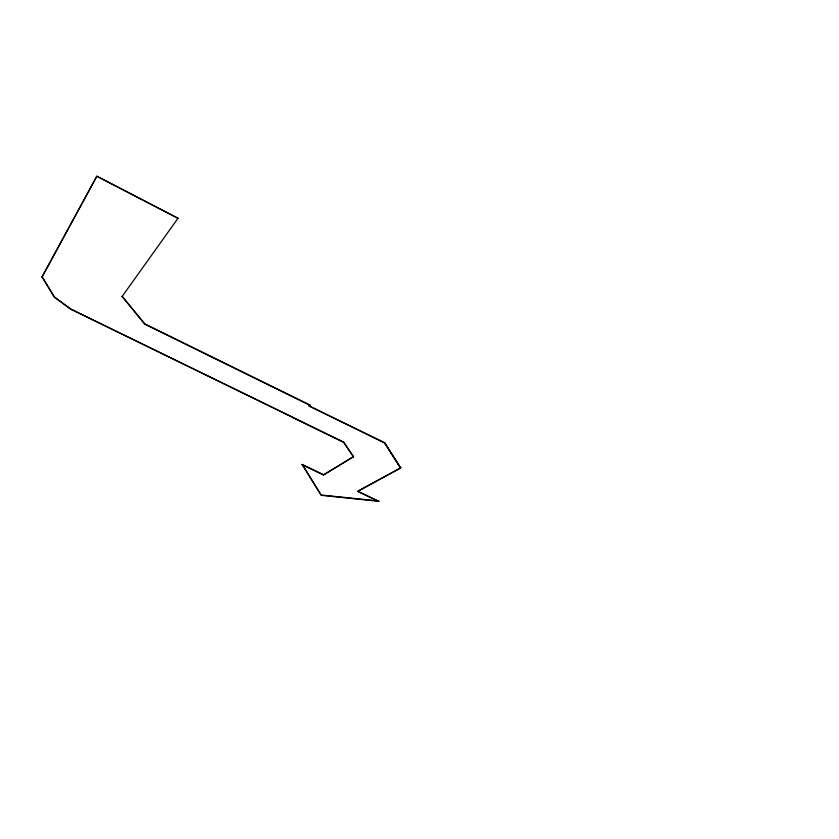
<?xml version="1.0" encoding="UTF-8"?>
<svg xmlns="http://www.w3.org/2000/svg" width="839" height="839" viewBox="0 0 839 839"><rect width="100%" height="100%" fill="white"/><g stroke="black" fill="none" stroke-linecap="round" stroke-linejoin="round"><path stroke-width="1.26" d="M309.916 405.3L144.707 324.169L122.127 296.377L144.843 323.885L310.031 405.017L309.077 405.971L384.577 442.625L400.696 468.026L357.834 491.381L378.693 501.313L357.834 491.381M384.472 442.898L400.675 468.099L384.577 442.625M323.476 474.926L353.502 456.783L343.476 441.975L71.315 309.371L54.671 297.279L42.086 276.86L96.831 176.221L178.004 218.276L96.831 176.221M321.274 495.314L302.187 464.47L321.274 495.314L378.693 501.313M353.502 456.783L343.476 441.975M353.607 456.51L323.445 474.989L302.061 464.796M293.251 417.665L71.315 309.371M71.179 309.643L54.671 297.279M54.535 297.551L42.086 276.86M41.95 277.143L96.674 176.557M121.991 296.67L178.004 218.276M309.213 405.625L310.031 405.017M357.959 491.056L400.801 467.763M321.389 495.01L378.809 500.998M302.187 464.47L323.571 474.664M293.084 417.791L343.371 442.247M309.109 405.908L384.451 442.971"/></g></svg>
